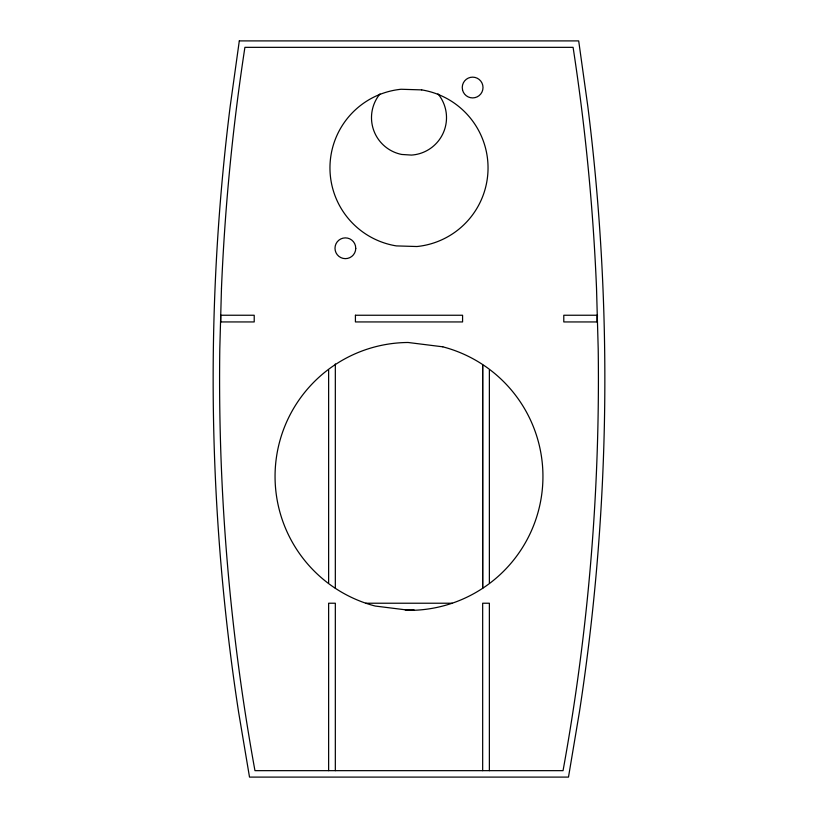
<?xml version="1.0" encoding="UTF-8"?>
<svg xmlns="http://www.w3.org/2000/svg" width="818" height="818" viewBox="0 0 818 818"><rect width="100%" height="100%" fill="white"/><g stroke="black" fill="none" stroke-linecap="round" stroke-linejoin="round"><path stroke-width="1.23" d="M220.727 321.944L220.727 315.237L254.214 315.247L254.214 321.944L220.543 321.934M328.631 770.658L328.631 603.224L335.329 603.224L335.329 770.658M482.671 588.234L482.671 364.981M597.273 321.944L597.457 315.237L563.786 315.247L563.786 321.944L597.273 321.944L597.273 315.237M365.81 603.224L452.19 603.224M405.186 609.921L414.082 609.921M489.368 370.094L489.368 582.856M489.368 770.658L489.368 603.224L482.671 603.224L482.671 770.658M482.671 365.206L482.671 587.948M335.329 363.938L335.329 588.234M328.631 370.084L328.631 582.856M437.978 93.845A37.505 37.505 0 0 1 411.485 155.083L401.72 154.459A37.505 37.505 0 0 1 379.992 93.896M355.421 315.247L355.421 321.934L462.579 321.944L462.579 315.247L355.421 315.247M221.473 288.325L219.797 348.857A2185.44 2185.44 0 0 0 254.96 770.658L563.04 770.658A2185.44 2185.44 0 0 0 598.203 348.857L596.526 288.325A2185.44 2185.44 0 0 0 573.091 47.342L244.909 47.342A2185.44 2185.44 0 0 0 221.473 288.325M239.306 40.9L230.165 106.514A2191.882 2191.882 0 0 0 238.57 711.916L249.51 777.1L568.49 777.1L579.43 711.916A2191.882 2191.882 0 0 0 587.835 106.514L578.694 40.9L239.306 40.9M421.679 89.888L401.055 89.264A79.029 79.029 0 0 0 396.321 245.901L416.945 246.525A79.029 79.029 0 0 0 421.679 89.888M442.783 346.812L408.09 342.486A133.947 133.947 0 0 0 375.217 606.046L409.91 610.371A133.947 133.947 0 0 0 442.783 346.812M355.758 248.447L355.452 245.758A10.378 10.378 0 0 0 338.846 240.195A10.378 10.378 0 0 0 340.82 257.588A10.378 10.378 0 0 0 355.758 248.447M462.538 89.99L462.252 87.301A10.378 10.378 0 0 1 477.211 78.211A10.378 10.378 0 0 1 479.123 95.624A10.378 10.378 0 0 1 462.538 89.99"/></g></svg>
